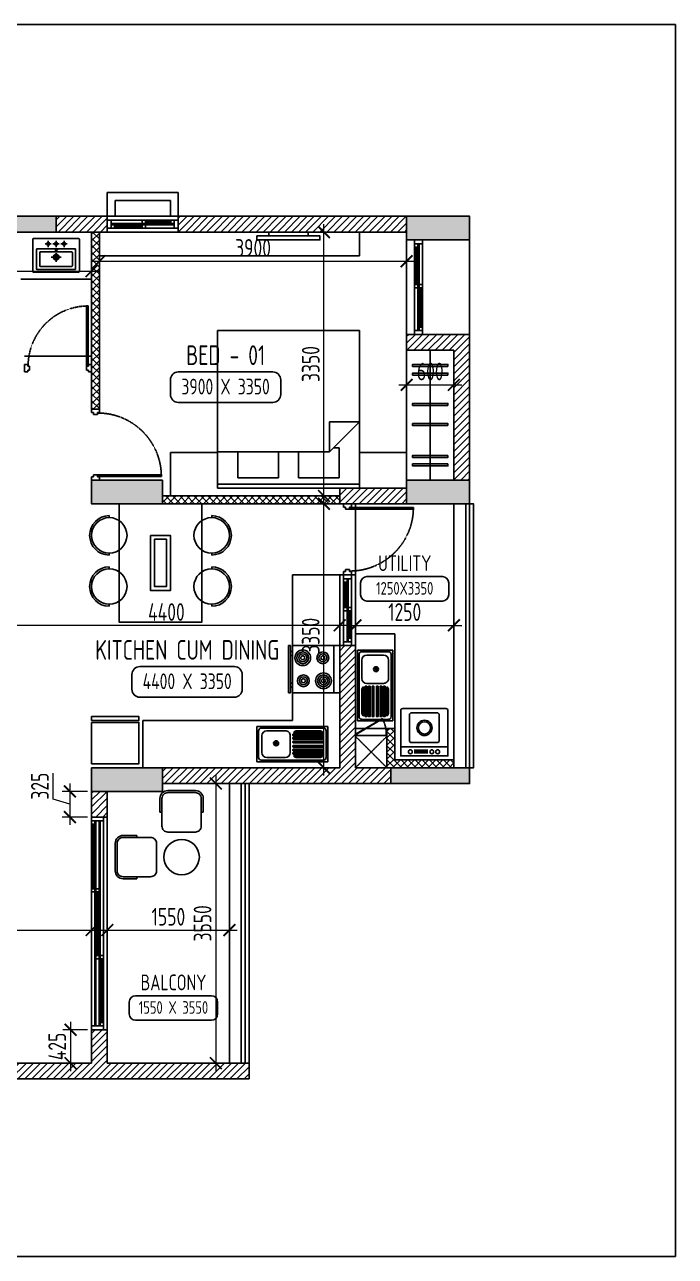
# Model space of a CAD drawing. Header units: millimetres. Extents: x -184691 to 158232, y -112569 to 33289.
# Drawn here: x -21803 to -13541, y -22400 to -6765 of the extents above; entities that cross this region are included whole.
import ezdxf
from ezdxf.enums import TextEntityAlignment as Align

# ---------------------------------------------------------------- set-up
doc = ezdxf.new("R2010")
doc.units = ezdxf.units.MM
doc.header["$LTSCALE"] = 10
doc.header["$PDMODE"] = 35
doc.header["$PDSIZE"] = 500
doc.linetypes.add('DASHED', pattern=[19.05, 12.7, -6.35])
doc.linetypes.add('HIDDEN', pattern=[9.525, 6.35, -3.175])
for name, color, linetype in [('07--DIM-1', 1, 'Continuous'), ('A--BLOCKWALL-1', 9, 'Continuous'), ('A--BLOCKWALL-2', 2, 'Continuous'), ('A--BLOCKWALL-3', 3, 'Continuous'), ('A--BLOCKWALL-HATCH', 8, 'Continuous'), ('A--CONCRETE-1', 9, 'Continuous'), ('A--CONCRETE-HID', 9, 'HIDDEN'), ('A--DOWN', 34, 'Continuous'), ('A--FIXTURE-0', 8, 'Continuous'), ('A--FURNITURE-0', 253, 'Continuous'), ('A--FURNITURE-1', 9, 'Continuous'), ('A--GLAZING-0', 181, 'Continuous'), ('A--HANDRAIL-1', 9, 'Continuous'), ('A--HATCH-1', 8, 'Continuous'), ('A--SANITARY-0', 253, 'Continuous'), ('A--SHAFT-HIDDEN', 9, 'HIDDEN'), ('A--SPACENUMBER', 2, 'Continuous'), ('A--SPACENUMBER-1', 8, 'Continuous'), ('A--SPACEREF', 3, 'Continuous'), ('A--Stucture', 9, 'Continuous'), ('A--TILING-1', 8, 'Continuous'), ('Typical floor Column Centre line$0$X-3rd Floor Column$0$A--COL250', 250, 'Continuous'), ('Typical floor Column Centre line$0$X-3rd Floor Column$0$A--CONCRETE-4', 4, 'Continuous')]:
    doc.layers.add(name, color=color, linetype=linetype)
doc.styles.add('ISO', font='isocp2.shx', dxfattribs={"width": 0.8})
doc.dimstyles.new('A-DIM-100', dxfattribs={"dimscale": 100, "dimtxt": 2.25, "dimasz": 1.5, "dimexe": 1, "dimexo": 0.5, "dimgap": 0, "dimtad": 0, "dimdec": 0, "dimzin": 12, "dimdsep": 46, "dimtxsty": 'ISO', "dimblk": 'ARCHTICK', "dimcen": 1, "dimdle": 1, "dimclrd": 8, "dimclre": 8, "dimclrt": 256, "dimadec": 0, "dimazin": 3, "dimtfac": 1, "dimtdec": 0, "dimtmove": 1, "dimatfit": 2, "dimfxl": 1, "dimtvp": 0.75, "dimtolj": 1, "dimtzin": 12, "dimlwd": 18, "dimlwe": 18, "dimarcsym": 0})
pattern_1 = [(45, (-23853.064, -23097.9), (-44.90128, 44.90128), [])]
pattern_2 = [(45, (-23853.064, -23097.9), (-44.90128, 44.90128), []), (135, (-23853.064, -23097.9), (-44.90128, -44.90128), [])]

# ---------------------------------------------------------------- blocks, each defined once
blk = doc.blocks.new('A$C542B73FF')
at = {"layer": 'A--FURNITURE-0'}
for points in [[(-400, 50), (400, 50), (400, 100), (-400, 100)], [(-250, 0), (250, 0), (250, 50), (-250, 50)]]:
    blk.add_lwpolyline(points, close=True, dxfattribs=at)
blk = doc.blocks.new('A$C7FA855F9')
at = {"layer": 'A--FURNITURE-0', "linetype": 'Continuous'}
for p, q in [((900, 2000), (-900, 2000)), ((-900, 2000), (-900, 0)), ((900, 0), (900, 2000)), ((900, 840), (520, 460)), ((520, 840), (900, 840)), ((520, 460), (520, 840)), ((645, 510), (570, 510)), ((645, 130), (645, 510)), ((-900, 460), (520, 460)), ((-645, 460), (-645, 130)), ((-125, 130), (-125, 460)), ((125, 460), (125, 130)), ((-900, 50), (900, 50)), ((-900, 0), (900, 0)), ((-645, 130), (-125, 130)), ((125, 130), (645, 130))]:
    blk.add_line(p, q, dxfattribs=at)
blk = doc.blocks.new('A$C383732B3')
for p, q in [((275, 250), (275, 275)), ((275, -250), (275, -275))]:
    blk.add_line(p, q)
blk.add_lwpolyline([(275, 275), (100, 275, 0.414214), (0, 175), (0, -175, 0.414214), (100, -275), (275, -275)], format="xyb")
blk.add_lwpolyline([(100, -250), (450, -250, 0.414214), (525, -175), (525, 175, 0.414214), (450, 250), (100, 250, 0.414214), (25, 175), (25, -175, 0.414214)], format="xyb", close=True)
blk = doc.blocks.new('A$C337B3EF4')
for p, q in [((0, 225), (0, 250)), ((0, -250), (0, -225))]:
    blk.add_line(p, q)
blk.add_circle((0, 0), 225)
blk.add_arc((0, 0), 250, 270, 90)
blk = doc.blocks.new('A$C666E5324')
at = {"layer": 'A--FURNITURE-0'}
for points in [[(0, -525), (-1500, -525), (-1500, 525), (0, 525)], [(-400, -125), (-1100, -125), (-1100, 125), (-400, 125)], [(-450, -75), (-1050, -75), (-1050, 75), (-450, 75)]]:
    blk.add_lwpolyline(points, close=True, dxfattribs=at)
at = {"layer": 'A--FURNITURE-0', "xscale": -1, "rotation": 270.000000000004}
for p in [(-1050, 650), (-400, 650)]:
    blk.add_blockref('A$C337B3EF4', p, dxfattribs=at)
at = {"layer": 'A--FURNITURE-0', "rotation": 270.000000000004}
for p in [(-1050, -650), (-400, -650)]:
    blk.add_blockref('A$C337B3EF4', p, dxfattribs=at)
blk = doc.blocks.new('A$C030B2EE2')
at = {"layer": 'A--DOWN'}
for p, q in [((-100, 1150), (-100, 50)), ((-57, 1150), (-57, 50)), ((-43, 1150), (-43, 93)), ((0, 50), (0, 1150))]:
    blk.add_line(p, q, dxfattribs=at)
for points in [[(0, 1150), (-100, 1150), (-100, 1200), (0, 1200)], [(-57, 1150), (-100, 1150), (-100, 1107), (-57, 1107)], [(-57, 634), (-100, 634), (-100, 591), (-57, 591)], [(0, 634), (-43, 634), (-43, 591), (0, 591)], [(0, 50), (-100, 50), (-100, 0), (0, 0)], [(0, 93), (-43, 93), (-43, 50), (0, 50)]]:
    blk.add_lwpolyline(points, close=True, dxfattribs=at)
at = {"layer": 'A--GLAZING-0'}
for p, q in [((-86, 634), (-86, 1107)), ((-72, 634), (-72, 1107)), ((-28, 93), (-28, 591)), ((-14, 93), (-14, 591))]:
    blk.add_line(p, q, dxfattribs=at)
blk = doc.blocks.new('A$C35654C4B')
at = {"layer": 'A--BLOCKWALL-1'}
for p, q in [((-900, 200), (0, 200)), ((-900, 0), (0, 0))]:
    blk.add_line(p, q, dxfattribs=at)
at = {"layer": 'A--DOWN'}
for p, q in [((-50, 150), (-850, 150)), ((-50, 107), (-850, 107)), ((-850, 50), (-50, 50)), ((-50, 93), (-807, 93))]:
    blk.add_line(p, q, dxfattribs=at)
for points in [[(-850, 50), (-850, 150), (-900, 150), (-900, 50)], [(-807, 50), (-807, 93), (-850, 93), (-850, 50)], [(-416, 107), (-416, 150), (-459, 150), (-459, 107)], [(-416, 50), (-416, 93), (-459, 93), (-459, 50)], [(-50, 107), (-50, 150), (-93, 150), (-93, 107)], [(-50, 50), (-50, 150), (0, 150), (0, 50)]]:
    blk.add_lwpolyline(points, close=True, dxfattribs=at)
at = {"layer": 'A--GLAZING-0'}
for p, q in [((-807, 78), (-459, 78)), ((-807, 64), (-459, 64)), ((-416, 136), (-93, 136)), ((-416, 122), (-93, 122))]:
    blk.add_line(p, q, dxfattribs=at)
blk = doc.blocks.new('A$C34D21E7E')
at = {"layer": 'A--DOWN'}
for p, q in [((-150, 2450), (-150, -150)), ((-110, 2450), (-110, -150)), ((-95, 2450), (-95, -150)), ((-55, -150), (-55, 2450)), ((-40, -150), (-40, 2450)), ((0, -150), (0, 2450))]:
    blk.add_line(p, q, dxfattribs=at)
for points in [[(-150, 2450), (0, 2450), (0, 2500), (-150, 2500)], [(-40, 2450), (0, 2450), (0, 2410), (-40, 2410)], [(-95, 1590), (-55, 1590), (-55, 1550), (-95, 1550)], [(-40, 1550), (0, 1550), (0, 1590), (-40, 1590)], [(-150, 740), (-110, 740), (-110, 700), (-150, 700)], [(-95, 700), (-55, 700), (-55, 740), (-95, 740)], [(-150, -150), (-110, -150), (-110, -110), (-150, -110)], [(-150, -150), (0, -150), (0, -200), (-150, -200)]]:
    blk.add_lwpolyline(points, close=True, dxfattribs=at)
at = {"layer": 'A--GLAZING-0'}
for p, q in [((-25, 1590), (-25, 2410)), ((-15, 1590), (-15, 2410)), ((-80, 740), (-80, 1550)), ((-70, 740), (-70, 1550)), ((-135, -110), (-135, 700)), ((-125, -110), (-125, 700))]:
    blk.add_line(p, q, dxfattribs=at)
blk = doc.blocks.new('A$C1CBF2325')
at = {"layer": 'A--DOWN'}
for p, q in [((100, 0), (0, 0)), ((0, 0), (0, -42)), ((100, 0), (100, -42)), ((25, -42), (0, -42)), ((25, -42), (25, -67)), ((75, -67), (25, -67)), ((75, -42), (75, -67)), ((75, -42), (100, -42)), ((79, -46), (79, -67)), ((79, -46), (886, -46)), ((79, -67), (886, -67)), ((886, -67), (886, -46)), ((25, -858), (0, -858)), ((0, -900), (0, -858)), ((100, -900), (0, -900)), ((75, -833), (25, -833)), ((25, -858), (25, -833)), ((75, -858), (75, -833)), ((75, -858), (100, -858)), ((100, -900), (100, -858))]:
    blk.add_line(p, q, dxfattribs=at)
at = {"layer": 'A--DOWN', "color": 8, "linetype": 'DASHED', "ltscale": 0.005}
blk.add_arc((79, -46), 807, 269.7319, 358.5291, dxfattribs=at)
blk = doc.blocks.new('A$C302618AE')
at = {"layer": 'A--SANITARY-0'}
for p, q in [((-287, 0), (287, 0)), ((-297, -10), (-297, -416)), ((-247, -138), (-247, -383)), ((-237, -128), (240, -128)), ((-60, -67), (-138, -67)), ((-100, -30), (-100, -110)), ((40, -67), (-38, -67)), ((1, -30), (1, -110)), ((141, -67), (63, -67)), ((101, -30), (101, -110)), ((250, -138), (250, -383)), ((297, -10), (297, -416)), ((-206, -178), (-206, -343)), ((-196, -168), (199, -168)), ((65, -236), (-65, -236)), ((0, -183), (0, -295)), ((209, -178), (209, -343)), ((-287, -426), (287, -426)), ((-237, -393), (240, -393)), ((-196, -353), (199, -353))]:
    blk.add_line(p, q, dxfattribs=at)
for centre, radius in [((-100, -67), 17.8), ((1, -67), 17.8), ((101, -67), 17.8), ((1, -235), 36.3), ((1, -235), 25)]:
    blk.add_circle(centre, radius, dxfattribs=at)
for centre, start, end in [((-287, -10), 90, 180), ((-237, -138), 90, 180), ((240, -138), 0, 90), ((287, -10), 0, 90), ((-196, -178), 90, 180), ((199, -178), 0, 90), ((-287, -416), 180, 270), ((-237, -383), 180, 270), ((-196, -343), 180, 270), ((199, -343), 270, 0), ((240, -383), 270, 0), ((287, -416), 270, 0)]:
    blk.add_arc(centre, 10, start, end, dxfattribs=at)
blk.add_ellipse((0, -141), major_axis=(17.6, 0), ratio=0.318204, dxfattribs=at)
blk = doc.blocks.new('A$C06896976')
at = {"layer": 'A--FIXTURE-0'}
for p, q in [((0, 0.6), (-0.6, 0.6)), ((-0.6, 0.6), (-0.6, 0)), ((-0.525, 0.6), (-0.525, 0)), ((0, 0), (0, 0.6)), ((0, 0.525), (0.025, 0.525)), ((0.025, 0.475), (0, 0.475)), ((0.05, 0.6), (0.025, 0.6)), ((0.025, 0.6), (0.025, 0)), ((0.05, 0), (0.05, 0.6)), ((-0.6, 0), (0, 0)), ((0.025, 0.125), (0, 0.125)), ((0, 0.075), (0.025, 0.075)), ((0.025, 0), (0.05, 0))]:
    blk.add_line(p, q, dxfattribs=at)
for centre, major_axis, start_param, end_param in [((-0.394, 0.446), (0.0707, 0.0707), 0.785398, 7.068583), ((-0.394, 0.446), (0.053, 0.053), 0.785398, 7.068583), ((-0.394, 0.446), (0.0354, 0.0354), 0.785398, 7.068583), ((-0.394, 0.446), (0.0177, 0.0177), 0.785398, 7.068583), ((-0.139, 0.446), (-0.053, 0.053), -0.785398, 5.497787), ((-0.139, 0.446), (-0.0354, 0.0354), -0.785398, 5.497787), ((-0.139, 0.446), (0.0177, 0.0177), 0.785398, 7.068583), ((-0.386, 0.154), (0.053, -0.053), -0.785398, 5.497787), ((-0.386, 0.154), (0.0354, -0.0354), -0.785398, 5.497787), ((-0.386, 0.154), (-0.0177, -0.0177), 0.785398, 7.068583), ((-0.131, 0.154), (-0.0707, -0.0707), 0.785398, 7.068583), ((-0.131, 0.154), (-0.053, -0.053), 0.785398, 7.068583), ((-0.131, 0.154), (-0.0354, -0.0354), 0.785398, 7.068583), ((-0.131, 0.154), (-0.0177, -0.0177), 0.785398, 7.068583)]:
    blk.add_ellipse(centre, major_axis=major_axis, ratio=1, start_param=start_param, end_param=end_param, dxfattribs=at)
blk = doc.blocks.new('A$C321E12B3')
at = {"layer": 'A--SANITARY-0', "ltscale": 5}
for p, q in [((-0.9, 0.45), (0, 0.45)), ((-0.9, 0), (-0.9, 0.45)), ((-0.879, 0.055), (-0.879, 0.395)), ((-0.845, 0.429), (-0.055, 0.429)), ((-0.837, 0.118), (-0.837, 0.332)), ((-0.774, 0.395), (-0.54, 0.395)), ((-0.477, 0.332), (-0.477, 0.118)), ((-0.443, 0.335), (-0.443, 0.348)), ((-0.439, 0.352), (-0.059, 0.352)), ((-0.059, 0.331), (-0.439, 0.331)), ((-0.063, 0.373), (-0.435, 0.373)), ((-0.404, 0.394), (-0.094, 0.394)), ((-0.055, 0.348), (-0.055, 0.335)), ((-0.021, 0.395), (-0.021, 0.055)), ((0, 0.45), (0, 0)), ((-0.443, 0.293), (-0.443, 0.306)), ((-0.443, 0.246), (-0.443, 0.259)), ((-0.443, 0.204), (-0.443, 0.191)), ((-0.443, 0.157), (-0.443, 0.144)), ((-0.439, 0.31), (-0.059, 0.31)), ((-0.059, 0.289), (-0.439, 0.289)), ((-0.439, 0.263), (-0.059, 0.263)), ((-0.059, 0.242), (-0.439, 0.242)), ((-0.059, 0.208), (-0.439, 0.208)), ((-0.439, 0.187), (-0.059, 0.187)), ((-0.059, 0.161), (-0.439, 0.161)), ((-0.055, 0.306), (-0.055, 0.293)), ((-0.055, 0.259), (-0.055, 0.246)), ((-0.055, 0.191), (-0.055, 0.204)), ((-0.055, 0.144), (-0.055, 0.157)), ((0, 0), (-0.9, 0)), ((-0.055, 0.021), (-0.845, 0.021)), ((-0.54, 0.055), (-0.774, 0.055)), ((-0.443, 0.115), (-0.443, 0.102)), ((-0.439, 0.14), (-0.059, 0.14)), ((-0.059, 0.119), (-0.439, 0.119)), ((-0.439, 0.098), (-0.059, 0.098)), ((-0.063, 0.077), (-0.435, 0.077)), ((-0.404, 0.056), (-0.094, 0.056)), ((-0.055, 0.102), (-0.055, 0.115))]:
    blk.add_line(p, q, dxfattribs=at)
at = {"layer": 'A--SANITARY-0'}
blk.add_line((-0.9, 0.45), (0, 0.45), dxfattribs=at)
at = {"layer": 'A--SANITARY-0', "ltscale": 5, "extrusion": (0, 0, -1)}
for centre, major_axis, start_param, end_param in [((-0.845, 0.395), (-0.0238, 0.0238), 5.497787, 7.068583), ((-0.774, 0.332), (0.0446, 0.0446), 3.926991, 5.497787), ((-0.54, 0.332), (0.0446, 0.0446), -0.785398, 0.785398), ((-0.439, 0.348), (0.00297, 0.00297), 3.926991, 5.497787), ((-0.439, 0.335), (-0.00297, 0.00297), 3.926991, 5.497787), ((-0.393, 0.345), (-0.0357, 0.0357), 6.090163, 6.844508), ((-0.105, 0.345), (-0.0357, 0.0357), 1.009473, 1.763819), ((-0.059, 0.348), (0.00297, 0.00297), -0.785398, 0.785398), ((-0.059, 0.335), (-0.00297, 0.00297), 2.356194, 3.926991), ((-0.055, 0.395), (-0.0238, 0.0238), 0.785398, 2.356194), ((-0.657, 0.214), (0.0223, 0.0223), 0.785398, 7.068583), ((-0.657, 0.214), (0.0112, 0.0112), 0.785398, 7.068583), ((-0.657, 0.214), (0.00743, 0.00743), 0.785398, 7.068583), ((-0.439, 0.306), (-0.00297, 0.00297), 5.497787, 7.068583), ((-0.439, 0.293), (-0.00297, 0.00297), 3.926991, 5.497787), ((-0.439, 0.204), (0.00297, 0.00297), 3.926991, 5.497787), ((-0.439, 0.191), (-0.00297, 0.00297), 3.926991, 5.497787), ((-0.439, 0.157), (0.00297, 0.00297), 3.926991, 5.497787), ((-0.059, 0.306), (0.00297, 0.00297), -0.785398, 0.785398), ((-0.059, 0.293), (-0.00297, 0.00297), 2.356194, 3.926991), ((-0.059, 0.204), (0.00297, 0.00297), -0.785398, 0.785398), ((-0.059, 0.191), (-0.00297, 0.00297), 2.356194, 3.926991), ((-0.059, 0.157), (0.00297, 0.00297), -0.785398, 0.785398), ((-0.845, 0.055), (0.0238, 0.0238), 2.356194, 3.926991), ((-0.774, 0.118), (-0.0446, 0.0446), 3.926991, 5.497787), ((-0.54, 0.118), (-0.0446, 0.0446), 2.356194, 3.926991), ((-0.439, 0.144), (0.00297, 0.00297), 2.356194, 3.926991), ((-0.439, 0.115), (0.00297, 0.00297), 3.926991, 5.497787), ((-0.439, 0.102), (0.00297, 0.00297), 2.356194, 3.926991), ((-0.393, 0.105), (-0.0357, 0.0357), 4.151066, 4.905412), ((-0.105, 0.105), (-0.0357, 0.0357), 2.94857, 3.702916), ((-0.059, 0.144), (-0.00297, 0.00297), 2.356194, 3.926991), ((-0.059, 0.115), (0.00297, 0.00297), -0.785398, 0.785398), ((-0.059, 0.102), (-0.00297, 0.00297), 2.356194, 3.926991), ((-0.055, 0.055), (-0.0238, 0.0238), 2.356194, 3.926991)]:
    blk.add_ellipse(centre, major_axis=major_axis, ratio=1, start_param=start_param, end_param=end_param, dxfattribs=at)
at = {"layer": 'A--SANITARY-0', "ltscale": 5}
for centre, major_axis, start_param, end_param in [((-0.439, 0.259), (-0.00297, -0.00297), 3.926991, 5.497787), ((-0.439, 0.246), (0.00297, -0.00297), 3.926991, 5.497787), ((-0.059, 0.259), (-0.00297, -0.00297), 2.356194, 3.926991), ((-0.059, 0.246), (0.00297, -0.00297), -0.785398, 0.785398)]:
    blk.add_ellipse(centre, major_axis=major_axis, ratio=1, start_param=start_param, end_param=end_param, dxfattribs=at)
blk = doc.blocks.new('A$C47D60FF3')
at = {"layer": 'A--FIXTURE-0'}
blk.add_lwpolyline([(-0.075, 0.6), (-0.075, 0), (-0.6, 0), (-0.6, 0.6)], close=True, dxfattribs=at)
blk.add_lwpolyline([(-0.05, 0.6), (-0.05, 0), (0, 0), (0, 0.6), (-0.05, 0.6)], dxfattribs=at)
blk = doc.blocks.new('SPACE')
at = {"layer": 'A--SPACENUMBER-1'}
blk.add_lwpolyline([(-600, 0), (600, 0, 0.414213562), (700, 100), (700, 288.5, 0.414213562), (600, 388.5), (-600, 388.5, 0.414213562), (-700, 288.5), (-700, 100, 0.414213562), (-600, 0, -0.052514465)], format="xyb", dxfattribs=at)
at = {"layer": 'A--SPACENUMBER', "style": 'ISO', "width": 0.8, "flags": 4}
blk.add_attdef('01', text='', height=250, dxfattribs=at).set_placement((0.455, 202.41), align=Align.MIDDLE)
at = {"layer": 'A--SPACEREF', "style": 'ISO', "width": 0.8, "flags": 4}
blk.add_attdef('S', text='', height=300, dxfattribs=at).set_placement((1.35, 474.975), align=Align.CENTER)
blk = doc.blocks.new('A$C2D7D56F7')
at = {"layer": 'A--FIXTURE-0'}
for p, q in [((-0.3, -0.113), (0.3, -0.113)), ((-0.044, -0.037), (0.131, -0.037)), ((-0.044, -0.056), (0.131, -0.056)), ((-0.044, -0.074), (0.131, -0.074))]:
    blk.add_line(p, q, dxfattribs=at)
blk.add_lwpolyline([(0.3, -0.575, -0.414214), (0.275, -0.6), (-0.275, -0.6, -0.414214), (-0.3, -0.575), (-0.3, 0), (0.3, 0)], format="xyb", close=True, dxfattribs=at)
blk.add_lwpolyline([(-0.173, -0.168), (0.173, -0.168), (0.189, -0.184), (0.189, -0.531), (0.173, -0.546), (-0.173, -0.546), (-0.189, -0.531), (-0.189, -0.184)], close=True, dxfattribs=at)
for centre, radius in [((-0.169, -0.052), 0.025), ((-0.095, -0.052), 0.025), ((0.178, -0.052), 0.025), ((-0.001, -0.355), 0.0964), ((-0.001, -0.355), 0.0776)]:
    blk.add_circle(centre, radius, dxfattribs=at)
blk = doc.blocks.new('A$C4DFF75E1')
at = {"layer": 'A--DOWN'}
for p, q in [((9, 25), (0, 25)), ((0, 25), (0, 0)), ((0, 0), (12, 0)), ((9, 15, 0), (9, 25, 0)), ((12, 15, 0), (9, 15, 0)), ((12, 15, 0), (12, 0, 0)), ((12, 15, 0), (12, 0, 0)), ((12, 0), (12, 15)), ((438, 15, 0), (438, 0, 0)), ((438, 15, 0), (438, 0, 0)), ((438, 15, 0), (441, 15, 0)), ((438, 0), (438, 15)), ((450, 0), (438, 0)), ((441, 15, 0), (441, 25, 0)), ((441, 25), (450, 25)), ((450, 25), (450, 0))]:
    blk.add_line(p, q, dxfattribs=at)
blk.add_lwpolyline([(14, 18), (388, 234), (385, 240), (11, 24)], close=True, dxfattribs=at)
blk.add_circle((10, 24, 0), 0.781, dxfattribs=at)
at = {"layer": 'A--DOWN', "color": 8, "linetype": 'DASHED', "ltscale": 0.003}
blk.add_arc((-37, 15, 0), 478, 0, 27.2936, dxfattribs=at)
blk = doc.blocks.new('_ArchTick')
at = {"color": 0, "const_width": 0.15}
blk.add_lwpolyline([(-0.5, -0.5), (0.5, 0.5)], dxfattribs=at)
blk = doc.blocks.new('*D221')
at = {"layer": '07--DIM-1', "color": 8, "lineweight": 18}
for p, q in [((-18003, -16298), (-18003, -12748)), ((-17853, -12848), (-18103, -12848)), ((-17853, -16198), (-18103, -16198))]:
    blk.add_line(p, q, dxfattribs=at)
at = {"layer": 'Defpoints', "color": 0}
for p in [(-18003, -12848), (-17803, -12848), (-17803, -16198)]:
    blk.add_point(p, dxfattribs=at)
at = {"layer": '07--DIM-1', "color": 8, "lineweight": 18, "xscale": 150, "yscale": 150, "zscale": 150}
for p, rotation in [((-18003, -12848), 90), ((-18003, -16198), 270)]:
    blk.add_blockref('_ArchTick', p, dxfattribs=dict(at, rotation=rotation))
at = {"layer": '07--DIM-1', "insert": (-18171, -14523), "char_height": 225, "attachment_point": 5, "rotation": 90, "style": 'ISO'}
blk.add_mtext('\\A1;3350', dxfattribs=at)
blk = doc.blocks.new('*D222')
at = {"layer": '07--DIM-1', "color": 8, "lineweight": 18}
for p, q in [((-18003, -12848), (-18003, -9298)), ((-17804, -9398), (-18103, -9398)), ((-17853, -12748), (-18103, -12748))]:
    blk.add_line(p, q, dxfattribs=at)
at = {"layer": 'Defpoints', "color": 0}
for p in [(-18003, -9398), (-17754, -9398), (-17803, -12748)]:
    blk.add_point(p, dxfattribs=at)
at = {"layer": '07--DIM-1', "color": 8, "lineweight": 18, "xscale": 150, "yscale": 150, "zscale": 150}
for p, rotation in [((-18003, -9398), 90), ((-18003, -12748), 270)]:
    blk.add_blockref('_ArchTick', p, dxfattribs=dict(at, rotation=rotation))
at = {"layer": '07--DIM-1', "insert": (-18171, -11073), "char_height": 225, "attachment_point": 5, "rotation": 90, "style": 'ISO'}
blk.add_mtext('\\A1;3350', dxfattribs=at)
blk = doc.blocks.new('*D223')
at = {"layer": '07--DIM-1', "color": 8, "lineweight": 18}
for p, q in [((-20853, -9448), (-20853, -9868)), ((-16953, -9448), (-16953, -9868)), ((-20953, -9768), (-16853, -9768))]:
    blk.add_line(p, q, dxfattribs=at)
at = {"layer": 'Defpoints', "color": 0}
for p in [(-20853, -9398), (-16953, -9398), (-16953, -9768)]:
    blk.add_point(p, dxfattribs=at)
at = {"layer": '07--DIM-1', "color": 8, "lineweight": 18, "xscale": 150, "yscale": 150, "zscale": 150, "rotation": 180}
blk.add_blockref('_ArchTick', (-20853, -9768), dxfattribs=at)
at = {"layer": '07--DIM-1', "color": 8, "lineweight": 18, "xscale": 150, "yscale": 150, "zscale": 150}
blk.add_blockref('_ArchTick', (-16953, -9768), dxfattribs=at)
at = {"layer": '07--DIM-1', "insert": (-18903, -9599), "char_height": 225, "attachment_point": 5, "style": 'ISO'}
blk.add_mtext('\\A1;3900', dxfattribs=at)
blk = doc.blocks.new('*D224')
at = {"layer": '07--DIM-1', "color": 8, "lineweight": 18}
for p, q in [((-16953, -10948), (-16953, -11437)), ((-16353, -10948), (-16353, -11437)), ((-17053, -11337), (-16253, -11337))]:
    blk.add_line(p, q, dxfattribs=at)
at = {"layer": 'Defpoints', "color": 0}
for p in [(-16953, -10898), (-16353, -10898), (-16353, -11337)]:
    blk.add_point(p, dxfattribs=at)
at = {"layer": '07--DIM-1', "color": 8, "lineweight": 18, "xscale": 150, "yscale": 150, "zscale": 150, "rotation": 180}
blk.add_blockref('_ArchTick', (-16953, -11337), dxfattribs=at)
at = {"layer": '07--DIM-1', "color": 8, "lineweight": 18, "xscale": 150, "yscale": 150, "zscale": 150}
blk.add_blockref('_ArchTick', (-16353, -11337), dxfattribs=at)
at = {"layer": '07--DIM-1', "insert": (-16653, -11168), "char_height": 225, "attachment_point": 5, "style": 'ISO'}
blk.add_mtext('\\A1;600', dxfattribs=at)
blk = doc.blocks.new('*D225')
at = {"layer": '07--DIM-1', "color": 8, "lineweight": 18}
for p, q in [((-23553, -9448), (-23553, -9994)), ((-20953, -9448), (-20953, -9994)), ((-23653, -9894), (-20853, -9894))]:
    blk.add_line(p, q, dxfattribs=at)
at = {"layer": 'Defpoints', "color": 0}
for p in [(-23553, -9398), (-20953, -9398), (-20953, -9894)]:
    blk.add_point(p, dxfattribs=at)
at = {"layer": '07--DIM-1', "color": 8, "lineweight": 18, "xscale": 150, "yscale": 150, "zscale": 150, "rotation": 180}
blk.add_blockref('_ArchTick', (-23553, -9894), dxfattribs=at)
at = {"layer": '07--DIM-1', "color": 8, "lineweight": 18, "xscale": 150, "yscale": 150, "zscale": 150}
blk.add_blockref('_ArchTick', (-20953, -9894), dxfattribs=at)
at = {"layer": '07--DIM-1', "insert": (-22253, -9725), "char_height": 225, "attachment_point": 5, "style": 'ISO'}
blk.add_mtext('\\A1;2600', dxfattribs=at)
blk = doc.blocks.new('*D228')
at = {"layer": '07--DIM-1', "color": 8, "lineweight": 18}
for p, q in [((-25903, -18258), (-20853, -18258)), ((-25803, -18398), (-25803, -18158)), ((-20953, -18398), (-20953, -18158))]:
    blk.add_line(p, q, dxfattribs=at)
at = {"layer": 'Defpoints', "color": 0}
for p in [(-20953, -18258), (-25803, -18448), (-20953, -18448)]:
    blk.add_point(p, dxfattribs=at)
at = {"layer": '07--DIM-1', "color": 8, "lineweight": 18, "xscale": 150, "yscale": 150, "zscale": 150, "rotation": 180}
blk.add_blockref('_ArchTick', (-25803, -18258), dxfattribs=at)
at = {"layer": '07--DIM-1', "color": 8, "lineweight": 18, "xscale": 150, "yscale": 150, "zscale": 150}
blk.add_blockref('_ArchTick', (-20953, -18258), dxfattribs=at)
at = {"layer": '07--DIM-1', "insert": (-23378, -18089), "char_height": 225, "attachment_point": 5, "style": 'ISO'}
blk.add_mtext('\\A1;4850', dxfattribs=at)
blk = doc.blocks.new('*D229')
at = {"layer": '07--DIM-1', "color": 8, "lineweight": 18}
for p, q in [((-20853, -18258), (-19103, -18258)), ((-20753, -18533), (-20753, -18158)), ((-19203, -18533), (-19203, -18158))]:
    blk.add_line(p, q, dxfattribs=at)
at = {"layer": 'Defpoints', "color": 0}
for p in [(-19203, -18258), (-20753, -18583), (-19203, -18583)]:
    blk.add_point(p, dxfattribs=at)
at = {"layer": '07--DIM-1', "color": 8, "lineweight": 18, "xscale": 150, "yscale": 150, "zscale": 150, "rotation": 180}
blk.add_blockref('_ArchTick', (-20753, -18258), dxfattribs=at)
at = {"layer": '07--DIM-1', "color": 8, "lineweight": 18, "xscale": 150, "yscale": 150, "zscale": 150}
blk.add_blockref('_ArchTick', (-19203, -18258), dxfattribs=at)
at = {"layer": '07--DIM-1', "insert": (-19978, -18089), "char_height": 225, "attachment_point": 5, "style": 'ISO'}
blk.add_mtext('\\A1;1550', dxfattribs=at)
blk = doc.blocks.new('*D230')
at = {"layer": '07--DIM-1', "color": 8, "lineweight": 18}
for p, q in [((-22203, -14436), (-22203, -14290)), ((-17803, -14436), (-17803, -14290)), ((-17703, -14390), (-22303, -14390))]:
    blk.add_line(p, q, dxfattribs=at)
at = {"layer": 'Defpoints', "color": 0}
for p in [(-22203, -14390), (-22203, -14486), (-17803, -14486)]:
    blk.add_point(p, dxfattribs=at)
at = {"layer": '07--DIM-1', "color": 8, "lineweight": 18, "xscale": 150, "yscale": 150, "zscale": 150, "rotation": 180}
blk.add_blockref('_ArchTick', (-22203, -14390), dxfattribs=at)
at = {"layer": '07--DIM-1', "color": 8, "lineweight": 18, "xscale": 150, "yscale": 150, "zscale": 150}
blk.add_blockref('_ArchTick', (-17803, -14390), dxfattribs=at)
at = {"layer": '07--DIM-1', "insert": (-20003, -14221), "char_height": 225, "attachment_point": 5, "style": 'ISO'}
blk.add_mtext('\\A1;4400', dxfattribs=at)
blk = doc.blocks.new('*D231')
at = {"layer": '07--DIM-1', "color": 8, "lineweight": 18}
for p, q in [((-19253, -16398), (-19475, -16398)), ((-19375, -16298), (-19375, -20048)), ((-19253, -19948), (-19475, -19948))]:
    blk.add_line(p, q, dxfattribs=at)
at = {"layer": 'Defpoints', "color": 0}
for p in [(-19203, -16398), (-19375, -19948), (-19203, -19948)]:
    blk.add_point(p, dxfattribs=at)
at = {"layer": '07--DIM-1', "color": 8, "lineweight": 18, "xscale": 150, "yscale": 150, "zscale": 150}
for p, rotation in [((-19375, -16398), 90), ((-19375, -19948), 270)]:
    blk.add_blockref('_ArchTick', p, dxfattribs=dict(at, rotation=rotation))
at = {"layer": '07--DIM-1', "insert": (-19544, -18173), "char_height": 225, "attachment_point": 5, "rotation": 90, "style": 'ISO'}
blk.add_mtext('\\A1;3550', dxfattribs=at)
blk = doc.blocks.new('*D236')
at = {"layer": '07--DIM-1', "color": 8, "lineweight": 18}
for p, q in [((-17603, -14436), (-17603, -14290)), ((-16353, -14436), (-16353, -14290)), ((-17703, -14390), (-16253, -14390))]:
    blk.add_line(p, q, dxfattribs=at)
at = {"layer": 'Defpoints', "color": 0}
for p in [(-17603, -14486), (-16353, -14390), (-16353, -14486)]:
    blk.add_point(p, dxfattribs=at)
at = {"layer": '07--DIM-1', "color": 8, "lineweight": 18, "xscale": 150, "yscale": 150, "zscale": 150, "rotation": 180}
blk.add_blockref('_ArchTick', (-17603, -14390), dxfattribs=at)
at = {"layer": '07--DIM-1', "color": 8, "lineweight": 18, "xscale": 150, "yscale": 150, "zscale": 150}
blk.add_blockref('_ArchTick', (-16353, -14390), dxfattribs=at)
at = {"layer": '07--DIM-1', "insert": (-16978, -14221), "char_height": 225, "attachment_point": 5, "style": 'ISO'}
blk.add_mtext('\\A1;1250', dxfattribs=at)
blk = doc.blocks.new('*D240')
at = {"layer": '07--DIM-1', "color": 8, "lineweight": 18}
for p, q in [((-21441, -16597), (-21441, -16265)), ((-21228, -16398), (-21228, -16923)), ((-21003, -16498), (-21328, -16498)), ((-21228, -16660), (-21441, -16597)), ((-21003, -16823), (-21328, -16823))]:
    blk.add_line(p, q, dxfattribs=at)
at = {"layer": 'Defpoints', "color": 0}
for p in [(-20953, -16498), (-21228, -16823), (-20953, -16823)]:
    blk.add_point(p, dxfattribs=at)
at = {"layer": '07--DIM-1', "color": 8, "lineweight": 18, "xscale": 150, "yscale": 150, "zscale": 150}
for p, rotation in [((-21228, -16498), 90), ((-21228, -16823), 270)]:
    blk.add_blockref('_ArchTick', p, dxfattribs=dict(at, rotation=rotation))
at = {"layer": '07--DIM-1', "insert": (-21609, -16431), "char_height": 225, "attachment_point": 5, "rotation": 90, "style": 'ISO'}
blk.add_mtext('\\A1;325', dxfattribs=at)
blk = doc.blocks.new('*D241')
at = {"layer": '07--DIM-1', "color": 8, "lineweight": 18}
for p, q in [((-21003, -19523), (-21320, -19523)), ((-21220, -19423), (-21220, -20048)), ((-21003, -19948), (-21320, -19948))]:
    blk.add_line(p, q, dxfattribs=at)
at = {"layer": 'Defpoints', "color": 0}
for p in [(-20953, -19523), (-21220, -19948), (-20953, -19948)]:
    blk.add_point(p, dxfattribs=at)
at = {"layer": '07--DIM-1', "color": 8, "lineweight": 18, "xscale": 150, "yscale": 150, "zscale": 150}
for p, rotation in [((-21220, -19523), 90), ((-21220, -19948), 270)]:
    blk.add_blockref('_ArchTick', p, dxfattribs=dict(at, rotation=rotation))
at = {"layer": '07--DIM-1', "insert": (-21389, -19735), "char_height": 225, "attachment_point": 5, "rotation": 90, "style": 'ISO'}
blk.add_mtext('\\A1;425', dxfattribs=at)

msp = doc.modelspace()

# ---------------------------------------------------------------- hatches: boundary and pattern name
at = {"layer": 'A--BLOCKWALL-HATCH'}
h = msp.add_hatch(dxfattribs=at)
h.set_pattern_fill('ANSI37', color=256, scale=20, style=0)
h.set_pattern_definition(pattern_2)
h.paths.add_polyline_path([(-20953.1, -9397.9), (-20853.1, -9397.9), (-20853.1, -11647.9), (-20953.1, -11647.9)])
h = msp.add_hatch(dxfattribs=at)
h.set_pattern_fill('ANSI37', color=256, scale=20, style=0)
h.set_pattern_definition(pattern_2)
h.paths.add_polyline_path([(-20053.1, -12847.9), (-17803.1, -12847.9), (-17803.1, -12747.9), (-20053.1, -12747.9)])
h = msp.add_hatch(dxfattribs=at)
h.set_pattern_fill('ANSI37', color=256, scale=20, style=0)
h.set_pattern_definition([(45, (-23853.064, -23097.9), (-44.90128, 44.90128), []), (135, (-23853.064, -23097.9), (-44.90128, -44.90128), [])])
h.paths.add_polyline_path([(-17203.1, -15697.9), (-17203.1, -16197.9), (-16353.1, -16197.9), (-16353.1, -16097.9), (-17103.1, -16097.9), (-17103.1, -15697.9)])
at = {"layer": 'A--HATCH-1'}
h = msp.add_hatch(dxfattribs=at)
h.set_pattern_fill('ANSI31', color=256, scale=20, style=0)
h.set_pattern_definition(pattern_1)
h.paths.add_polyline_path([(-21403.1, -9397.9), (-20753.1, -9397.9), (-20753.1, -9197.9), (-21403.1, -9197.9)])
h = msp.add_hatch(dxfattribs=at)
h.set_pattern_fill('ANSI31', color=256, scale=20, style=0)
h.set_pattern_definition(pattern_1)
h.paths.add_polyline_path([(-19853.1, -9397.9), (-16953.1, -9397.9), (-16953.1, -9197.9), (-19853.1, -9197.9)])
h = msp.add_hatch(dxfattribs=at)
h.set_pattern_fill('ANSI31', color=256, scale=20, style=0)
h.set_pattern_definition(pattern_1)
h.paths.add_polyline_path([(-16953.1, -10897.9), (-16353.1, -10897.9), (-16353.1, -12547.9), (-16153.1, -12547.9), (-16153.1, -10697.9), (-16953.1, -10697.9)])
h = msp.add_hatch(dxfattribs=at)
h.set_pattern_fill('ANSI31', color=256, scale=20, style=0)
h.set_pattern_definition(pattern_1)
h.paths.add_polyline_path([(-17803.1, -12847.9), (-16953.1, -12847.9), (-16953.1, -12647.9), (-17803.1, -12647.9)])
h = msp.add_hatch(dxfattribs=at)
h.set_pattern_fill('ANSI31', color=256, scale=20, style=0)
h.set_pattern_definition(pattern_1)
h.paths.add_polyline_path([(-17803.1, -14647.9), (-17603.1, -14647.9), (-17603.1, -16197.9), (-17153.1, -16197.9), (-17153.1, -16397.9), (-20053.1, -16397.9), (-20053.1, -16197.9), (-17803.1, -16197.9)])
h = msp.add_hatch(dxfattribs=at)
h.set_pattern_fill('ANSI31', color=256, scale=20, style=0)
h.set_pattern_definition(pattern_1)
h.paths.add_polyline_path([(-20953.1, -16497.9), (-20753.1, -16497.9), (-20753.1, -16822.9), (-20953.1, -16822.9)])
h = msp.add_hatch(dxfattribs=at)
h.set_pattern_fill('ANSI31', color=256, scale=20, style=0)
h.set_pattern_definition(pattern_1)
h.paths.add_polyline_path([(-20953.1, -19522.9), (-20753.1, -19522.9), (-20753.1, -19947.9), (-18953.1, -19947.9), (-18953.1, -20147.9), (-24803.1, -20147.9), (-24803.1, -19947.9), (-20953.1, -19947.9)])
at = {"layer": 'Typical floor Column Centre line$0$X-3rd Floor Column$0$A--COL250'}
h = msp.add_hatch(color=256, dxfattribs=at)
h.dxf.hatch_style = 1
h.paths.add_polyline_path([(-22653.1, -9197.9), (-21403.1, -9197.9), (-21403.1, -9397.9), (-22653.1, -9397.9)])
h = msp.add_hatch(color=256, dxfattribs=at)
h.dxf.hatch_style = 1
h.paths.add_polyline_path([(-16953.1, -9197.9), (-16153.1, -9197.9), (-16153.1, -9497.9), (-16953.1, -9497.9)])
h = msp.add_hatch(color=256, dxfattribs=at)
h.dxf.hatch_style = 1
h.paths.add_polyline_path([(-20953.1, -12547.9), (-20053.1, -12547.9), (-20053.1, -12847.9), (-20953.1, -12847.9)])
h = msp.add_hatch(color=256, dxfattribs=at)
h.dxf.hatch_style = 1
h.paths.add_polyline_path([(-16953.1, -12547.9), (-16153.1, -12547.9), (-16153.1, -12847.9), (-16953.1, -12847.9)])
h = msp.add_hatch(color=256, dxfattribs=at)
h.dxf.hatch_style = 1
h.paths.add_polyline_path([(-20953.1, -16197.9), (-20053.1, -16197.9), (-20053.1, -16497.9), (-20953.1, -16497.9)])
h = msp.add_hatch(color=256, dxfattribs=at)
h.dxf.hatch_style = 1
h.paths.add_polyline_path([(-17153.1, -16197.9), (-16153.1, -16197.9), (-16153.1, -16397.9), (-17153.1, -16397.9)])

# ---------------------------------------------------------------- linework, layer by layer
msp.add_lwpolyline([(-32587.5, -6765.1), (-13541.3, -6765.1), (-13541.3, -22399.9), (-32587.5, -22399.9)], close=True)
at = {"layer": 'A--BLOCKWALL-1'}
for p, q in [((-16953.1, -10697.9), (-16953.1, -9497.9)), ((-16353.1, -12847.9), (-16353.1, -16197.9)), ((-17803.1, -13747.9), (-17603.1, -13747.9)), ((-19203.1, -16397.9), (-19203.1, -19947.9))]:
    msp.add_line(p, q, dxfattribs=at)
at = {"layer": 'A--BLOCKWALL-2'}
for p, q in [((-20753.1, -9197.9), (-20753.1, -8897.9)), ((-19853.1, -8897.9), (-20753.1, -8897.9)), ((-19853.1, -9197.9), (-19853.1, -8897.9)), ((-20953.1, -11647.9), (-20953.1, -9397.9)), ((-20953.1, -9397.9), (-20853.1, -9397.9)), ((-20853.1, -11647.9), (-20853.1, -9397.9)), ((-20953.1, -11647.9), (-20853.1, -11647.9)), ((-20053.1, -12747.9), (-20053.1, -12847.9)), ((-20053.1, -12747.9), (-17803.1, -12747.9)), ((-17803.1, -12747.9), (-17803.1, -12847.9)), ((-20053.1, -12847.9), (-17803.1, -12847.9)), ((-17203.1, -15697.9), (-17203.1, -16197.9)), ((-17103.1, -15697.9), (-17203.1, -15697.9)), ((-17103.1, -15697.9), (-17103.1, -16097.9)), ((-17103.1, -16097.9), (-16353.1, -16097.9)), ((-16353.1, -16097.9), (-16353.1, -16197.9)), ((-17203.1, -16197.9), (-16353.1, -16197.9))]:
    msp.add_line(p, q, dxfattribs=at)
at = {"layer": 'A--BLOCKWALL-3'}
for p, q in [((-21403.1, -9397.9), (-21403.1, -9197.9)), ((-21403.1, -9197.9), (-20753.1, -9197.9)), ((-20753.1, -9397.9), (-20753.1, -9197.9)), ((-19853.1, -9397.9), (-19853.1, -9197.9)), ((-19853.1, -9197.9), (-16953.1, -9197.9)), ((-16953.1, -9397.9), (-16953.1, -9197.9)), ((-21403.1, -9397.9), (-20753.1, -9397.9)), ((-19853.1, -9397.9), (-16953.1, -9397.9)), ((-16953.1, -10897.9), (-16953.1, -10697.9)), ((-16953.1, -10697.9), (-16153.1, -10697.9)), ((-16153.1, -10697.9), (-16153.1, -12547.9)), ((-16953.1, -10897.9), (-16353.1, -10897.9)), ((-16353.1, -10897.9), (-16353.1, -12547.9)), ((-17803.1, -12847.9), (-17803.1, -12647.9)), ((-17803.1, -12647.9), (-16953.1, -12647.9)), ((-16953.1, -12847.9), (-16953.1, -12647.9)), ((-16353.1, -12547.9), (-16153.1, -12547.9)), ((-17803.1, -12847.9), (-16953.1, -12847.9)), ((-17803.1, -14647.9), (-17803.1, -16197.9)), ((-17803.1, -14647.9), (-17603.1, -14647.9)), ((-17603.1, -14647.9), (-17603.1, -16197.9)), ((-20053.1, -16197.9), (-20053.1, -16397.9)), ((-20053.1, -16197.9), (-17803.1, -16197.9)), ((-17603.1, -16197.9), (-17153.1, -16197.9)), ((-17153.1, -16197.9), (-17153.1, -16397.9)), ((-20053.1, -16397.9), (-17153.1, -16397.9)), ((-20953.1, -16497.9), (-20953.1, -16822.9)), ((-20953.1, -16497.9), (-20753.1, -16497.9)), ((-20753.1, -16497.9), (-20753.1, -16822.9)), ((-20953.1, -16822.9), (-20753.1, -16822.9)), ((-20953.1, -19522.9), (-20953.1, -19947.9)), ((-20953.1, -19522.9), (-20753.1, -19522.9)), ((-20753.1, -19522.9), (-20753.1, -19947.9)), ((-21753.1, -19947.9), (-24803.1, -19947.9)), ((-21753.1, -19947.9), (-20953.1, -19947.9)), ((-20753.1, -19947.9), (-18953.1, -19947.9)), ((-21753.1, -20147.9), (-24803.1, -20147.9)), ((-21753.1, -20147.9), (-18953.1, -20147.9))]:
    msp.add_line(p, q, dxfattribs=at)
at = {"layer": 'A--CONCRETE-1'}
msp.add_line((-16153.1, -10697.9), (-16153.1, -9497.9), dxfattribs=at)
at = {"layer": 'A--CONCRETE-HID', "ltscale": 0.01}
for p, q in [((-20653.1, -9197.9), (-20653.1, -8997.9)), ((-19953.1, -8997.9), (-20653.1, -8997.9)), ((-19953.1, -9197.9), (-19953.1, -8997.9))]:
    msp.add_line(p, q, dxfattribs=at)
at = {"layer": 'A--FIXTURE-0'}
for p, q in [((-18403.1, -13747.9), (-18403.1, -15597.9)), ((-17803.1, -13747.9), (-18403.1, -13747.9)), ((-17103.1, -14497.9), (-17603.1, -14497.9)), ((-17103.1, -15697.9), (-17103.1, -14497.9)), ((-20303.1, -15597.9), (-18403.1, -15597.9)), ((-20303.1, -16197.9), (-20303.1, -15597.9))]:
    msp.add_line(p, q, dxfattribs=at)
at = {"layer": 'A--FURNITURE-0'}
for p, q in [((-17553.1, -9697.9), (-17553.1, -9397.9)), ((-20853.1, -9697.9), (-17553.1, -9697.9)), ((-19353.1, -12197.9), (-19953.1, -12197.9)), ((-19953.1, -12197.9), (-19953.1, -12747.9)), ((-17553.1, -12197.9), (-16953.1, -12197.9))]:
    msp.add_line(p, q, dxfattribs=at)
msp.add_circle((-19809.9, -17331.5), 225, dxfattribs=at)
at = {"layer": 'A--FURNITURE-1'}
for p, q in [((-16953.1, -10897.9), (-16953.1, -12547.9)), ((-16653.1, -10897.9), (-16653.1, -12547.9))]:
    msp.add_line(p, q, dxfattribs=at)
at = {"layer": 'A--FURNITURE-1', "elevation": 0}
for points in [[(-16428.1, -11104), (-16878.1, -11104), (-16878.1, -11079), (-16428.1, -11079), (-16428.1, -11104)], [(-16428.1, -11212.8), (-16878.1, -11212.8), (-16878.1, -11187.8), (-16428.1, -11187.8), (-16428.1, -11212.8)], [(-16428.1, -11598.5), (-16878.1, -11598.5), (-16878.1, -11573.5), (-16428.1, -11573.5), (-16428.1, -11598.5)], [(-16428.1, -11855), (-16878.1, -11855), (-16878.1, -11830), (-16428.1, -11830), (-16428.1, -11855)], [(-16428.1, -12233), (-16878.1, -12233), (-16878.1, -12258), (-16428.1, -12258), (-16428.1, -12233)], [(-16428.1, -12341.8), (-16878.1, -12341.8), (-16878.1, -12366.8), (-16428.1, -12366.8), (-16428.1, -12341.8)]]:
    msp.add_lwpolyline(points, dxfattribs=at)
at = {"layer": 'A--HANDRAIL-1', "color": 1}
for p, q in [((-16203.1, -12847.9), (-16203.1, -16197.9)), ((-16153.1, -12847.9), (-16153.1, -16197.9)), ((-19053.1, -16397.9), (-19053.1, -19947.9)), ((-19003.1, -16397.9), (-19003.1, -19947.9))]:
    msp.add_line(p, q, dxfattribs=at)
at = {"layer": 'A--SHAFT-HIDDEN', "ltscale": 0.01}
for p, q in [((-17603.1, -15697.9), (-17203.1, -15697.9)), ((-17603.1, -15786.8), (-17203.1, -15786.8)), ((-17603.1, -15797.9), (-17203.1, -16197.9)), ((-17203.1, -15797.9), (-17603.1, -16197.9))]:
    msp.add_line(p, q, dxfattribs=at)
at = {"layer": 'A--Stucture', "linetype": 'Continuous', "ltscale": 0.5}
msp.add_line((-18953.1, -20147.9), (-18953.1, -16397.9), dxfattribs=at)
at = {"layer": 'A--Stucture', "linetype": 'Continuous', "ltscale": 0.5, "elevation": 0}
msp.add_lwpolyline([(-16153.1, -16197.9), (-16103.1, -16197.9), (-16103.1, -12847.9), (-16153.1, -12847.9)], dxfattribs=at)
at = {"layer": 'A--TILING-1'}
for p, q in [((-21853.1, -9997.9), (-20953.1, -9997.9)), ((-20953.1, -10972.9), (-21803.1, -10972.9)), ((-17603.1, -12847.9), (-17603.1, -13747.9)), ((-20753.1, -16822.9), (-20753.1, -19522.9))]:
    msp.add_line(p, q, dxfattribs=at)
at = {"layer": 'Typical floor Column Centre line$0$X-3rd Floor Column$0$A--CONCRETE-4', "elevation": 0}
for points in [[(-22653.1, -9197.9), (-21403.1, -9197.9), (-21403.1, -9397.9), (-22653.1, -9397.9)], [(-16953.1, -9197.9), (-16153.1, -9197.9), (-16153.1, -9497.9), (-16953.1, -9497.9)], [(-20953.1, -12547.9), (-20053.1, -12547.9), (-20053.1, -12847.9), (-20953.1, -12847.9)], [(-16953.1, -12547.9), (-16153.1, -12547.9), (-16153.1, -12847.9), (-16953.1, -12847.9)], [(-20953.1, -16197.9), (-20053.1, -16197.9), (-20053.1, -16497.9), (-20953.1, -16497.9)], [(-17153.1, -16197.9), (-16153.1, -16197.9), (-16153.1, -16397.9), (-17153.1, -16397.9)]]:
    msp.add_lwpolyline(points, close=True, dxfattribs=at)

# ---------------------------------------------------------------- block references
at = {"xscale": 0.8888888888614019, "yscale": 0.8888888888658205, "zscale": 0.8888888888658205}
msp.add_blockref('A$C4DFF75E1', (-17603.1, -15786.8), dxfattribs=at)
at = {"layer": 'A--DOWN'}
for name, p in [('A$C35654C4B', (-19853.1, -9397.9)), ('A$C030B2EE2', (-16753.1, -10697.9))]:
    msp.add_blockref(name, p, dxfattribs=at)
at = {"layer": 'A--DOWN', "xscale": -0.9444444444443834, "yscale": 0.9444444444443834, "zscale": 0.9444444444443834, "rotation": 270}
msp.add_blockref('A$C1CBF2325', (-20953.1, -11172.9), dxfattribs=at)
at = {"layer": 'A--DOWN', "extrusion": (0, 0, -1), "zscale": -1, "rotation": 179.999999999996}
msp.add_blockref('A$C1CBF2325', (20953.1, -12547.9), dxfattribs=at)
at = {"layer": 'A--DOWN', "extrusion": (0, 0, -1), "xscale": -1, "zscale": -1}
msp.add_blockref('A$C1CBF2325', (17753.1, -12847.9), dxfattribs=at)
at = {"layer": 'A--DOWN', "rotation": 90}
msp.add_blockref('A$C35654C4B', (-17603.1, -13747.9), dxfattribs=at)
at = {"layer": 'A--DOWN', "xscale": -1}
msp.add_blockref('A$C34D21E7E', (-20953.1, -19322.9), dxfattribs=at)
at = {"layer": 'A--FIXTURE-0', "extrusion": (0, 0, -1), "xscale": -1000, "yscale": 999.9999999999999, "zscale": -999.9999999999999, "rotation": 180}
msp.add_blockref('A$C06896976', (18403.1, -14647.9), dxfattribs=at)
at = {"layer": 'A--FIXTURE-0'}
for name, p, xscale, yscale, zscale, rotation in [('A$C2D7D56F7', (-16728.1, -16047.1), 1000, 1000, 1000, 180), ('A$C47D60FF3', (-20353.1, -15547.9), 999.9999999999999, 999.9999999999999, 999.9999999999999, 90)]:
    msp.add_blockref(name, p, dxfattribs=dict(at, xscale=xscale, yscale=yscale, zscale=zscale, rotation=rotation))
at = {"layer": 'A--FURNITURE-0', "xscale": -1}
for name, p, rotation in [('A$C542B73FF', (-18453.1, -9397.9), 180), ('A$C666E5324', (-20078.1, -12847.9), 270)]:
    msp.add_blockref(name, p, dxfattribs=dict(at, rotation=rotation))
at = {"layer": 'A--FURNITURE-0'}
for name, p in [('A$C7FA855F9', (-18453.1, -12647.9)), ('A$C383732B3', (-20653.1, -17331.5))]:
    msp.add_blockref(name, p, dxfattribs=at)
at = {"layer": 'A--FURNITURE-0', "extrusion": (0, 0, -1), "zscale": -1, "rotation": 270}
msp.add_blockref('A$C383732B3', (19809.9, -16488.3), dxfattribs=at)
at = {"layer": 'A--SANITARY-0', "ltscale": 19, "xscale": -1}
msp.add_blockref('A$C302618AE', (-21403.1, -9481.1), dxfattribs=at)
at = {"layer": 'A--SANITARY-0', "xscale": -1000, "yscale": 1000, "zscale": 1000}
for p, rotation in [((-17128.1, -15604.3), 90.00000000000416), ((-17953.1, -15672.9), 180)]:
    msp.add_blockref('A$C321E12B3', p, dxfattribs=dict(at, rotation=rotation))
at = {"layer": 'A--SPACEREF'}
ref = msp.add_blockref('SPACE', (-19252.4, -11561.1), dxfattribs=at)
ref.add_attrib('01', '3900 X 3350', dxfattribs={"layer": 'A--SPACENUMBER', "height": 200, "style": 'ISO', "width": 0.8, "flags": 4}).set_placement((-19251.8, -11358.7), align=Align.MIDDLE)
ref.add_attrib('S', 'BED - 01', dxfattribs={"height": 250, "style": 'ISO', "width": 0.8, "flags": 4}).set_placement((-19250.9, -11086.1), align=Align.CENTER)
ref = msp.add_blockref('SPACE', (-16978.2, -14081.8), dxfattribs=dict(at, xscale=0.8000000000029104, yscale=0.8, zscale=0.8))
ref.add_attrib('01', '1250X3350', dxfattribs={"layer": 'A--SPACENUMBER', "height": 160, "style": 'ISO', "width": 0.8, "flags": 4}).set_placement((-16977.7, -13919.9), align=Align.MIDDLE)
ref.add_attrib('S', 'UTILITY', dxfattribs={"height": 200, "style": 'ISO', "width": 0.8, "flags": 4}).set_placement((-16977, -13701.8), align=Align.CENTER)
ref = msp.add_blockref('SPACE', (-19740, -15302), dxfattribs=at)
ref.add_attrib('01', '4400 X 3350', dxfattribs={"layer": 'A--SPACENUMBER', "height": 200, "style": 'ISO', "width": 0.8, "flags": 4}).set_placement((-19739.3, -15099.6), align=Align.MIDDLE)
ref.add_attrib('S', 'KITCHEN CUM DINING', dxfattribs={"height": 250, "style": 'ISO', "width": 0.8, "flags": 4}).set_placement((-19738.4, -14827), align=Align.CENTER)
ref = msp.add_blockref('SPACE', (-19914.1, -19402.3), dxfattribs=dict(at, xscale=0.8000000000029104, yscale=0.8, zscale=0.8))
ref.add_attrib('01', '1550 X 3550', dxfattribs={"layer": 'A--SPACENUMBER', "height": 160, "style": 'ISO', "width": 0.8, "flags": 4}).set_placement((-19913.6, -19240.4), align=Align.MIDDLE)
ref.add_attrib('S', 'BALCONY', dxfattribs={"height": 200, "style": 'ISO', "width": 0.8, "flags": 4}).set_placement((-19912.9, -19022.4), align=Align.CENTER)

# ---------------------------------------------------------------- dimensions: what is measured, and where the dimension line sits
at = {"layer": '07--DIM-1'}
for base, p1, p2, picture, middle in [((-18002.7, -9397.9), (-17803.1, -12747.9), (-17753.6, -9397.9), '*D222', (-18171.4, -11072.9)), ((-18002.7, -12847.9), (-17803.1, -16197.9), (-17803.1, -12847.9), '*D221', (-18171.4, -14522.9)), ((-21228.2, -16822.9), (-20953.1, -16497.9), (-20953.1, -16822.9), '*D240', (-21609.5, -16596.6)), ((-19375.2, -19947.9), (-19203.1, -16397.9), (-19203.1, -19947.9), '*D231', (-19543.9, -18172.9)), ((-21219.9, -19947.9), (-20953.1, -19522.9), (-20953.1, -19947.9), '*D241', (-21388.7, -19735.4))]:
    dim = msp.add_linear_dim(base=base, p1=p1, p2=p2, angle=90, dimstyle='A-DIM-100', dxfattribs=at)
    dim.commit()
    dim.dimension.update_dxf_attribs({"geometry": picture, "text_midpoint": middle})
for base, p1, p2, picture, middle in [((-20953.1, -9894), (-23553.1, -9397.9), (-20953.1, -9397.9), '*D225', (-22253.1, -9725.2)), ((-16953.1, -9767.6), (-20853.1, -9397.9), (-16953.1, -9397.9), '*D223', (-18903.1, -9598.9)), ((-16353.1, -11336.5), (-16953.1, -10897.9), (-16353.1, -10897.9), '*D224', (-16653.1, -11167.8)), ((-22203.1, -14389.9), (-17803.1, -14485.6), (-22203.1, -14485.6), '*D230', (-20003.1, -14221.2)), ((-16353.1, -14389.9), (-17603.1, -14485.6), (-16353.1, -14485.6), '*D236', (-16978.1, -14221.2)), ((-20953.1, -18258.2), (-25803.1, -18447.9), (-20953.1, -18447.9), '*D228', (-23378.1, -18089.4)), ((-19203.1, -18258.2), (-20753.1, -18582.9), (-19203.1, -18582.9), '*D229', (-19978.1, -18089.4))]:
    dim = msp.add_linear_dim(base=base, p1=p1, p2=p2, dimstyle='A-DIM-100', dxfattribs=at)
    dim.commit()
    dim.dimension.update_dxf_attribs({"geometry": picture, "text_midpoint": middle})

doc.saveas('drawing.dxf')
